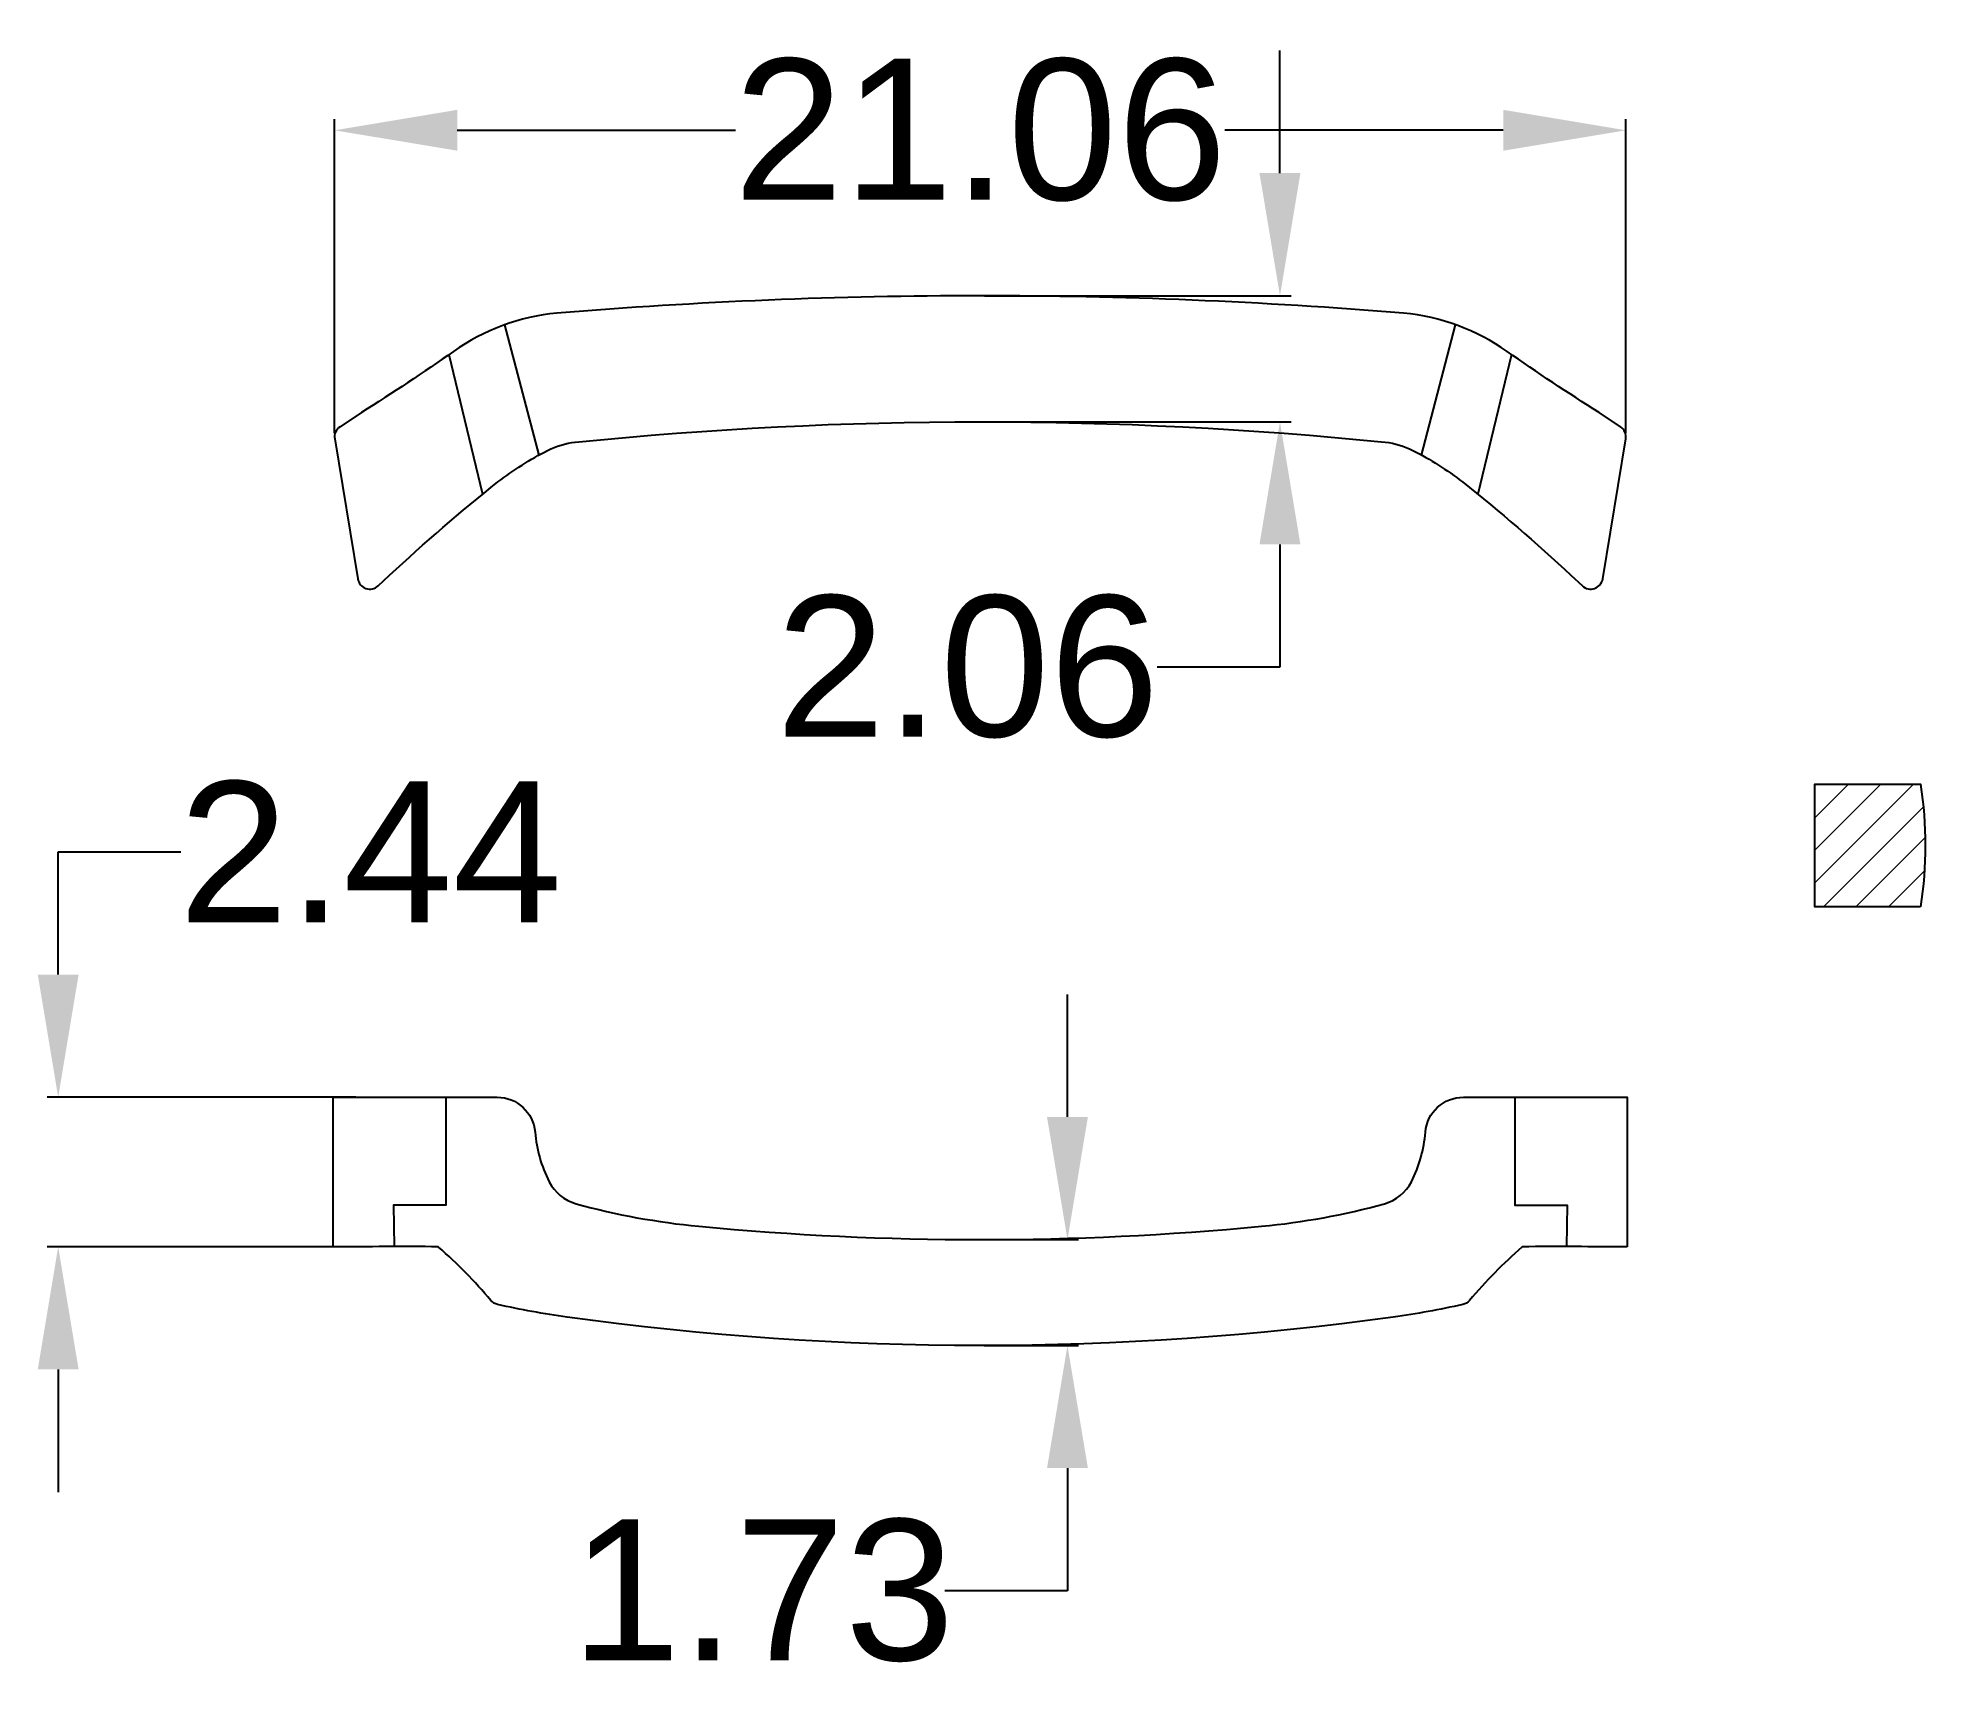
# Model space of a CAD drawing. Header units: millimetres. Extents: x 3066.7 to 3097.5, y 1625.7 to 1652.5.
import ezdxf

# ---------------------------------------------------------------- set-up
doc = ezdxf.new("R2010")
doc.units = ezdxf.units.MM
doc.styles.get("Standard").update_dxf_attribs({"font": 'arial.ttf'})
doc.dimstyles.new('Standard$0', dxfattribs={"dimtxt": 2.3, "dimasz": 2, "dimexe": 1, "dimexo": 1, "dimgap": 1, "dimtad": 0, "dimtih": 1, "dimtoh": 1, "dimdec": 1, "dimzin": 0, "dimdsep": 46, "dimtxsty": 'Standard', "dimcen": 0, "dimclrd": 4, "dimclre": 4, "dimclrt": 4, "dimadec": 1, "dimazin": 0, "dimtfac": 1, "dimtdec": 1, "dimtofl": 0, "dimtmove": 0, "dimatfit": 0, "dimfxl": 1, "dimtolj": 1, "dimtzin": 0, "dimarcsym": 0})

# ---------------------------------------------------------------- blocks, each defined once
blk = doc.blocks.new('*D6')
at = {"color": 0, "lineweight": -2, "transparency": 16777216}
for p, q in [((3071.536, 1646.079), (3071.536, 1651.197)), ((3092.595, 1646.079), (3092.595, 1651.197)), ((3073.536, 1651.017), (3078.076, 1651.017)), ((3090.595, 1651.017), (3086.055, 1651.017))]:
    blk.add_line(p, q, dxfattribs=at)
at = {"color": 0, "transparency": 16777216}
for points in [[(3073.536, 1651.351), (3073.536, 1650.684), (3071.536, 1651.017)], [(3090.595, 1651.351), (3090.595, 1650.684), (3092.595, 1651.017)]]:
    blk.add_solid(points, dxfattribs=at)
at = {"layer": 'Defpoints', "color": 0, "transparency": 16777216}
for p in [(3092.595, 1651.017), (3071.536, 1646.016), (3092.595, 1646.016)]:
    blk.add_point(p, dxfattribs=at)
at = {"color": 0, "lineweight": 9, "transparency": 16777216, "insert": (3082.065, 1651.017), "char_height": 2.3, "attachment_point": 5}
blk.add_mtext('\\A1;21.06', dxfattribs=at)
blk = doc.blocks.new('*D7')
at = {"color": 0, "lineweight": -2, "transparency": 16777216}
for p, q in [((3086.953, 1650.318), (3086.953, 1652.318)), ((3082.132, 1648.318), (3087.133, 1648.318)), ((3082.132, 1646.263), (3087.133, 1646.263)), ((3086.953, 1644.263), (3086.953, 1642.263)), ((3086.953, 1642.263), (3084.953, 1642.263))]:
    blk.add_line(p, q, dxfattribs=at)
at = {"color": 0, "transparency": 16777216}
for points in [[(3086.619, 1650.318), (3087.286, 1650.318), (3086.953, 1648.318)], [(3086.619, 1644.263), (3087.286, 1644.263), (3086.953, 1646.263)]]:
    blk.add_solid(points, dxfattribs=at)
at = {"layer": 'Defpoints', "color": 0, "transparency": 16777216}
for p in [(3082.069, 1648.318), (3082.069, 1646.263), (3086.953, 1646.263)]:
    blk.add_point(p, dxfattribs=at)
at = {"color": 0, "lineweight": 9, "transparency": 16777216, "insert": (3081.857, 1642.263), "char_height": 2.3, "attachment_point": 5}
blk.add_mtext('\\A1;2.06', dxfattribs=at)
blk = doc.blocks.new('*D8')
at = {"color": 0, "lineweight": -2, "transparency": 16777216}
for p, q in [((3083.488, 1634.925), (3083.488, 1636.925)), ((3082.128, 1632.925), (3083.668, 1632.925)), ((3082.128, 1631.198), (3083.668, 1631.198)), ((3083.488, 1629.198), (3083.488, 1627.198)), ((3083.488, 1627.198), (3081.488, 1627.198))]:
    blk.add_line(p, q, dxfattribs=at)
at = {"color": 0, "transparency": 16777216}
for points in [[(3083.154, 1634.925), (3083.821, 1634.925), (3083.488, 1632.925)], [(3083.154, 1629.198), (3083.821, 1629.198), (3083.488, 1631.198)]]:
    blk.add_solid(points, dxfattribs=at)
at = {"layer": 'Defpoints', "color": 0, "transparency": 16777216}
for p in [(3082.065, 1632.925), (3082.065, 1631.198), (3083.488, 1631.198)]:
    blk.add_point(p, dxfattribs=at)
at = {"color": 0, "lineweight": 9, "transparency": 16777216, "insert": (3078.519, 1627.198), "char_height": 2.3, "attachment_point": 5}
blk.add_mtext('\\A1;1.73', dxfattribs=at)
blk = doc.blocks.new('*D9')
at = {"color": 0, "lineweight": -2, "transparency": 16777216}
for p, q in [((3067.029, 1637.248), (3067.029, 1639.248)), ((3067.029, 1639.248), (3069.029, 1639.248)), ((3071.88, 1635.248), (3066.849, 1635.248)), ((3071.88, 1632.807), (3066.849, 1632.807)), ((3067.029, 1630.807), (3067.029, 1628.807))]:
    blk.add_line(p, q, dxfattribs=at)
at = {"color": 0, "transparency": 16777216}
for points in [[(3066.695, 1637.248), (3067.362, 1637.248), (3067.029, 1635.248)], [(3066.695, 1630.807), (3067.362, 1630.807), (3067.029, 1632.807)]]:
    blk.add_solid(points, dxfattribs=at)
at = {"layer": 'Defpoints', "color": 0, "transparency": 16777216}
for p in [(3067.029, 1635.248), (3071.943, 1635.248), (3071.942, 1632.807)]:
    blk.add_point(p, dxfattribs=at)
at = {"color": 0, "lineweight": 9, "transparency": 16777216, "insert": (3072.121, 1639.248), "char_height": 2.3, "attachment_point": 5}
blk.add_mtext('\\A1;2.44', dxfattribs=at)

msp = doc.modelspace()

# ---------------------------------------------------------------- hatches: boundary and pattern name
at = {"lineweight": 9}
h = msp.add_hatch(dxfattribs=at)
h.set_pattern_fill('ANSI31', color=1, scale=3, style=0)
h.set_pattern_definition([(45, (-1156.06923, 2902.43007), (-0.265165043, 0.265165043), [])])
h.paths.add_polyline_path([(3095.677, 1638.351), (3097.399, 1638.351, 0.076719), (3097.399, 1640.351), (3095.677, 1640.351)])

# ---------------------------------------------------------------- linework, layer by layer
msp.add_lwpolyline([(3091.884, 1643.588, 0.596609), (3092.217, 1643.702), (3092.593, 1645.984, 0.294966), (3092.506, 1646.183), (3092.157, 1646.415, -0.013118), (3090.657, 1647.411, 0.130064), (3088.969, 1648.034, 0.020589), (3082.065, 1648.318, 0.020589), (3075.162, 1648.034, 0.130064), (3073.474, 1647.411, -0.013118), (3071.974, 1646.415), (3071.625, 1646.183, 0.294966), (3071.538, 1645.984), (3071.914, 1643.702, 0.596609), (3072.246, 1643.588), (3072.433, 1643.759, -0.019727), (3074.2, 1645.282, -0.04548), (3075.01, 1645.796, -0.09371), (3075.462, 1645.93, -0.050448), (3088.669, 1645.93, -0.09371), (3089.121, 1645.796, -0.04548), (3089.931, 1645.282, -0.019727), (3091.698, 1643.759)], format="xyb", close=True)
for points in [[(3074.87, 1645.721), (3074.314, 1647.846)], [(3089.261, 1645.721), (3089.816, 1647.846)], [(3073.401, 1647.36), (3073.949, 1645.08)], [(3090.73, 1647.36), (3090.182, 1645.08)], [(3073.348, 1635.248), (3073.348, 1633.489), (3072.495, 1633.489), (3072.508, 1632.813)], [(3090.783, 1635.248), (3090.783, 1633.489), (3091.636, 1633.489), (3091.623, 1632.813)]]:
    msp.add_lwpolyline(points)
for points in [[(3097.399, 1638.351), (3095.677, 1638.351), (3095.677, 1640.351), (3097.399, 1640.351, -0.076719), (3097.399, 1638.351)], [(3092.617, 1632.805, -0.003885), (3091.761, 1632.812, 0.011886), (3090.905, 1632.805, 0.173682), (3090.899, 1632.802, 0.039736), (3090.045, 1631.932, -0.165562), (3089.937, 1631.866, -0.020723), (3088.801, 1631.661, -0.068698), (3075.33, 1631.661, -0.020723), (3074.194, 1631.866, -0.165562), (3074.086, 1631.932, 0.039736), (3073.232, 1632.802, 0.173682), (3073.225, 1632.805, 0.011886), (3072.37, 1632.812, -0.003885), (3071.514, 1632.805), (3071.514, 1635.248), (3072.85, 1635.248), (3074.186, 1635.247, -0.390723), (3074.805, 1634.678, 0.097283), (3075.035, 1633.868, 0.211151), (3075.474, 1633.51, 0.043497), (3077.477, 1633.142, 0.047291), (3086.654, 1633.142, 0.043497), (3088.657, 1633.51, 0.211151), (3089.096, 1633.868, 0.097283), (3089.325, 1634.678, -0.390723), (3089.945, 1635.247), (3091.281, 1635.248), (3092.617, 1635.248), (3092.617, 1632.805)]]:
    msp.add_lwpolyline(points, format="xyb")

# ---------------------------------------------------------------- dimensions: what is measured, and where the dimension line sits
at = {"color": 3, "lineweight": 9}
dim = msp.add_linear_dim(base=(3092.595, 1651.017), p1=(3071.536, 1646.016), p2=(3092.595, 1646.016), dimstyle='Standard$0', override={"dimexe": 0.18, "dimexo": 0.0625, "dimgap": 0.09, "dimdec": 2, "dimcen": 0.09, "dimclrd": 0, "dimclre": 0, "dimclrt": 0, "dimtdec": 2, "dimatfit": 3, "dimfxl": 1.25}, dxfattribs=at)
dim.commit()
dim.dimension.update_dxf_attribs({"geometry": '*D6', "text_midpoint": (3082.065, 1651.017)})
for base, p1, p2, picture, middle in [((3086.9528, 1646.2626), (3082.0691, 1648.3183), (3082.069, 1646.2626), '*D7', (3081.8568, 1642.2626)), ((3067.029, 1635.248), (3071.942, 1632.807), (3071.943, 1635.248), '*D9', (3072.121, 1639.248))]:
    dim = msp.add_linear_dim(base=base, p1=p1, p2=p2, angle=90, dimstyle='Standard$0', override={"dimexe": 0.18, "dimexo": 0.0625, "dimgap": 0.09, "dimdec": 2, "dimcen": 0.09, "dimclrd": 0, "dimclre": 0, "dimclrt": 0, "dimtdec": 2, "dimatfit": 3, "dimfxl": 1.25}, dxfattribs=at)
    dim.commit()
    dim.dimension.update_dxf_attribs({"geometry": picture, "text_midpoint": middle, "dimtype": 160})
dim = msp.add_linear_dim(base=(3083.488, 1631.198), p1=(3082.065, 1632.925), p2=(3082.065, 1631.198), angle=90, dimstyle='Standard$0', override={"dimexe": 0.18, "dimexo": 0.0625, "dimgap": 0.09, "dimdec": 2, "dimcen": 0.09, "dimclrd": 0, "dimclre": 0, "dimclrt": 0, "dimtdec": 2, "dimatfit": 3, "dimfxl": 1.25}, dxfattribs=at)
dim.commit()
dim.dimension.update_dxf_attribs({"geometry": '*D8', "text_midpoint": (3078.519, 1627.198)})

doc.saveas('drawing.dxf')
